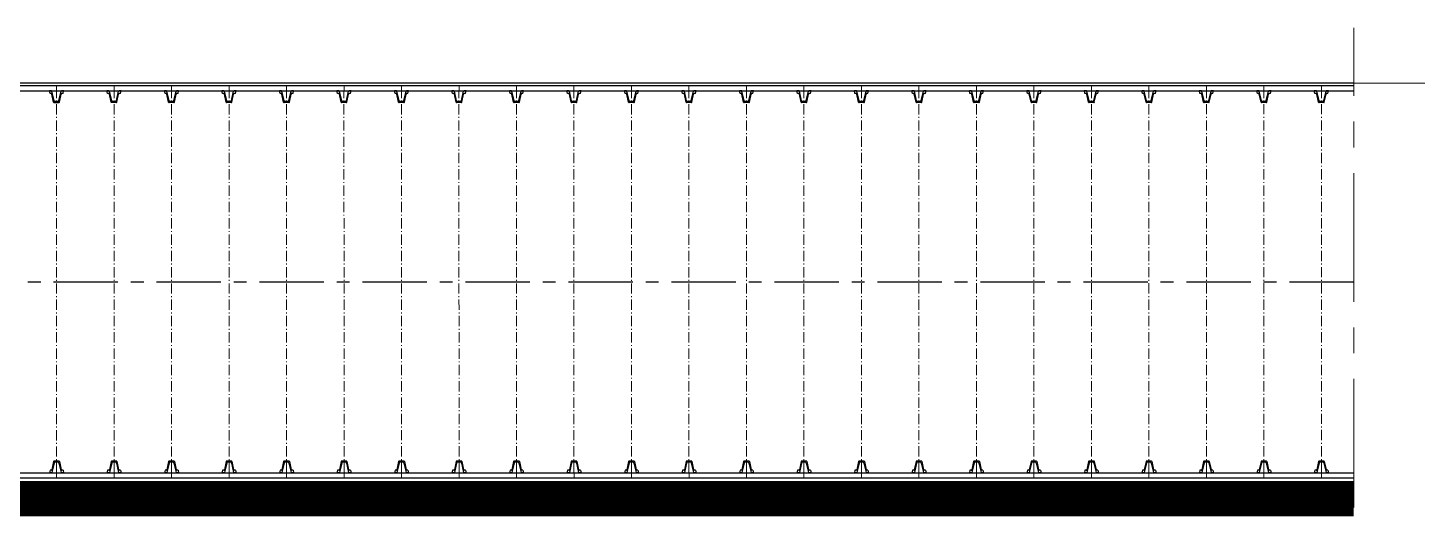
# Model space of a CAD drawing. Header units: millimetres. Extents: x 1757 to 4342, y -1901 to 53.
# Drawn here: x 2470.5 to 2632.4, y -1485.8 to -1428.9 of the extents above; entities that cross this region are included whole.
import ezdxf

# ---------------------------------------------------------------- set-up
doc = ezdxf.new("R2010")
doc.units = ezdxf.units.MM
doc.header["$LTSCALE"] = 0.1
for name, pattern in [('ACAD_ISO10W100', [18, 12, -3, 0, -3]), ('CENTERX2', [4, 2.5, -0.5, 0.5, -0.5]), ('осевая', [2, 1.25, -0.25, 0.25, -0.25])]:
    doc.linetypes.add(name, pattern=pattern)

msp = doc.modelspace()

# ---------------------------------------------------------------- linework, layer by layer
at = {"color": 7, "linetype": 'CENTERX2', "lineweight": 0, "ltscale": 60}
msp.add_line((2625.029, -1484.793), (2625.029, -1428.851), dxfattribs=at)
for p, q in [((2625.029, -1435.307), (1865.548, -1435.307)), ((2625.029, -1435.307), (1865.548, -1435.307)), ((2625.029, -1435.633), (1877.604, -1435.633)), ((2625.029, -1436.233), (1877.604, -1436.233)), ((2473.278, -1436.212), (2473.046, -1436.212)), ((2473.122, -1436.532), (2473.047, -1436.212)), ((2473.277, -1436.532), (2473.122, -1436.532)), ((2473.541, -1437.534), (2473.336, -1436.579)), ((2473.603, -1437.367), (2473.337, -1436.258)), ((2474.152, -1437.582), (2473.599, -1437.582)), ((2474.042, -1437.452), (2473.71, -1437.452)), ((2474.149, -1437.367), (2474.415, -1436.258)), ((2474.211, -1437.534), (2474.416, -1436.579)), ((2474.706, -1436.212), (2474.473, -1436.212)), ((2474.631, -1436.532), (2474.474, -1436.532)), ((2474.631, -1436.532), (2474.705, -1436.212)), ((2479.978, -1436.211), (2479.746, -1436.211)), ((2479.821, -1436.531), (2479.747, -1436.211)), ((2479.977, -1436.531), (2479.821, -1436.531)), ((2480.24, -1437.533), (2480.036, -1436.578)), ((2480.302, -1437.366), (2480.037, -1436.257)), ((2480.852, -1437.581), (2480.299, -1437.581)), ((2480.742, -1437.451), (2480.409, -1437.451)), ((2480.849, -1437.366), (2481.114, -1436.257)), ((2480.911, -1437.533), (2481.115, -1436.578)), ((2481.405, -1436.211), (2481.173, -1436.211)), ((2481.331, -1436.531), (2481.174, -1436.531)), ((2481.331, -1436.531), (2481.405, -1436.211)), ((2486.678, -1436.211), (2486.445, -1436.211)), ((2486.521, -1436.531), (2486.447, -1436.211)), ((2486.677, -1436.531), (2486.521, -1436.531)), ((2486.94, -1437.533), (2486.735, -1436.578)), ((2487.002, -1437.366), (2486.736, -1436.257)), ((2487.552, -1437.581), (2486.999, -1437.581)), ((2487.441, -1437.451), (2487.109, -1437.451)), ((2487.548, -1437.366), (2487.814, -1436.257)), ((2487.61, -1437.533), (2487.815, -1436.578)), ((2488.105, -1436.211), (2487.872, -1436.211)), ((2488.03, -1436.531), (2487.874, -1436.531)), ((2488.03, -1436.531), (2488.105, -1436.211)), ((2493.378, -1436.211), (2493.145, -1436.211)), ((2493.221, -1436.531), (2493.146, -1436.211)), ((2493.376, -1436.531), (2493.221, -1436.531)), ((2493.64, -1437.533), (2493.435, -1436.578)), ((2493.702, -1437.366), (2493.436, -1436.257)), ((2494.251, -1437.581), (2493.698, -1437.581)), ((2494.141, -1437.451), (2493.809, -1437.451)), ((2494.248, -1437.366), (2494.514, -1436.257)), ((2494.31, -1437.533), (2494.515, -1436.578)), ((2494.805, -1436.211), (2494.572, -1436.211)), ((2494.73, -1436.531), (2494.573, -1436.531)), ((2494.73, -1436.531), (2494.804, -1436.211)), ((2500.077, -1436.21), (2499.845, -1436.21)), ((2499.92, -1436.53), (2499.846, -1436.21)), ((2500.076, -1436.53), (2499.92, -1436.53)), ((2500.339, -1437.532), (2500.135, -1436.577)), ((2500.401, -1437.366), (2500.136, -1436.256)), ((2500.951, -1437.58), (2500.398, -1437.58)), ((2500.841, -1437.45), (2500.508, -1437.45)), ((2500.948, -1437.366), (2501.213, -1436.256)), ((2501.01, -1437.532), (2501.214, -1436.577)), ((2501.504, -1436.21), (2501.272, -1436.21)), ((2501.43, -1436.53), (2501.273, -1436.53)), ((2501.43, -1436.53), (2501.504, -1436.21)), ((2506.777, -1436.21), (2506.544, -1436.21)), ((2506.62, -1436.53), (2506.546, -1436.21)), ((2506.776, -1436.53), (2506.62, -1436.53)), ((2507.039, -1437.532), (2506.834, -1436.577)), ((2507.101, -1437.366), (2506.835, -1436.256)), ((2507.651, -1437.58), (2507.098, -1437.58)), ((2507.54, -1437.45), (2507.208, -1437.45)), ((2507.647, -1437.366), (2507.913, -1436.256)), ((2507.709, -1437.532), (2507.914, -1436.577)), ((2508.204, -1436.21), (2507.971, -1436.21)), ((2508.129, -1436.53), (2507.973, -1436.53)), ((2508.129, -1436.53), (2508.204, -1436.21)), ((2513.477, -1436.21), (2513.244, -1436.21)), ((2513.32, -1436.53), (2513.245, -1436.21)), ((2513.475, -1436.53), (2513.32, -1436.53)), ((2513.739, -1437.532), (2513.534, -1436.577)), ((2513.801, -1437.366), (2513.535, -1436.256)), ((2514.35, -1437.58), (2513.797, -1437.58)), ((2514.24, -1437.45), (2513.908, -1437.45)), ((2514.347, -1437.366), (2514.613, -1436.256)), ((2514.409, -1437.532), (2514.614, -1436.577)), ((2514.904, -1436.21), (2514.671, -1436.21)), ((2514.829, -1436.53), (2514.672, -1436.53)), ((2514.829, -1436.53), (2514.903, -1436.21)), ((2520.176, -1436.21), (2519.944, -1436.21)), ((2520.019, -1436.53), (2519.945, -1436.21)), ((2520.175, -1436.53), (2520.019, -1436.53)), ((2520.438, -1437.532), (2520.234, -1436.577)), ((2520.5, -1437.366), (2520.235, -1436.256)), ((2521.05, -1437.58), (2520.497, -1437.58)), ((2520.94, -1437.45), (2520.607, -1437.45)), ((2521.047, -1437.366), (2521.313, -1436.256)), ((2521.109, -1437.532), (2521.313, -1436.577)), ((2521.604, -1436.21), (2521.371, -1436.21)), ((2521.529, -1436.53), (2521.372, -1436.53)), ((2521.529, -1436.53), (2521.603, -1436.21)), ((2526.876, -1436.209), (2526.643, -1436.209)), ((2526.719, -1436.529), (2526.645, -1436.209)), ((2526.875, -1436.529), (2526.719, -1436.529)), ((2527.138, -1437.532), (2526.933, -1436.577)), ((2527.2, -1437.365), (2526.934, -1436.255)), ((2527.75, -1437.579), (2527.197, -1437.579)), ((2527.639, -1437.449), (2527.307, -1437.449)), ((2527.746, -1437.365), (2528.012, -1436.255)), ((2527.808, -1437.532), (2528.013, -1436.577)), ((2528.303, -1436.209), (2528.071, -1436.209)), ((2528.228, -1436.529), (2528.072, -1436.529)), ((2528.228, -1436.529), (2528.303, -1436.209)), ((2533.576, -1436.209), (2533.343, -1436.209)), ((2533.419, -1436.529), (2533.345, -1436.209)), ((2533.574, -1436.529), (2533.419, -1436.529)), ((2533.838, -1437.532), (2533.633, -1436.577)), ((2533.9, -1437.365), (2533.634, -1436.255)), ((2534.449, -1437.579), (2533.896, -1437.579)), ((2534.339, -1437.449), (2534.007, -1437.449)), ((2534.446, -1437.365), (2534.712, -1436.255)), ((2534.508, -1437.532), (2534.713, -1436.577)), ((2535.003, -1436.209), (2534.77, -1436.209)), ((2534.928, -1436.529), (2534.771, -1436.529)), ((2534.928, -1436.529), (2535.002, -1436.209)), ((2540.275, -1436.209), (2540.043, -1436.209)), ((2540.118, -1436.529), (2540.044, -1436.209)), ((2540.274, -1436.529), (2540.118, -1436.529)), ((2540.537, -1437.532), (2540.333, -1436.577)), ((2540.599, -1437.365), (2540.334, -1436.255)), ((2541.149, -1437.579), (2540.596, -1437.579)), ((2541.039, -1437.449), (2540.706, -1437.449)), ((2541.146, -1437.365), (2541.412, -1436.255)), ((2541.208, -1437.532), (2541.412, -1436.577)), ((2541.703, -1436.209), (2541.47, -1436.209)), ((2541.628, -1436.529), (2541.471, -1436.529)), ((2541.628, -1436.529), (2541.702, -1436.209)), ((2546.975, -1436.208), (2546.742, -1436.208)), ((2546.818, -1436.528), (2546.744, -1436.208)), ((2546.974, -1436.528), (2546.818, -1436.528)), ((2547.237, -1437.531), (2547.032, -1436.576)), ((2547.299, -1437.364), (2547.033, -1436.254)), ((2547.849, -1437.578), (2547.296, -1437.578)), ((2547.739, -1437.448), (2547.406, -1437.448)), ((2547.845, -1437.364), (2548.111, -1436.254)), ((2547.907, -1437.531), (2548.112, -1436.576)), ((2548.402, -1436.208), (2548.17, -1436.208)), ((2548.327, -1436.528), (2548.171, -1436.528)), ((2548.327, -1436.528), (2548.402, -1436.208)), ((2553.675, -1436.208), (2553.442, -1436.208)), ((2553.518, -1436.528), (2553.444, -1436.208)), ((2553.673, -1436.528), (2553.518, -1436.528)), ((2553.937, -1437.531), (2553.732, -1436.576)), ((2553.999, -1437.364), (2553.733, -1436.254)), ((2554.548, -1437.578), (2553.995, -1437.578)), ((2554.438, -1437.448), (2554.106, -1437.448)), ((2554.545, -1437.364), (2554.811, -1436.254)), ((2554.607, -1437.531), (2554.812, -1436.576)), ((2555.102, -1436.208), (2554.869, -1436.208)), ((2555.027, -1436.528), (2554.87, -1436.528)), ((2555.027, -1436.528), (2555.101, -1436.208)), ((2560.374, -1436.208), (2560.142, -1436.208)), ((2560.217, -1436.528), (2560.143, -1436.208)), ((2560.373, -1436.528), (2560.217, -1436.528)), ((2560.637, -1437.531), (2560.432, -1436.576)), ((2560.698, -1437.364), (2560.433, -1436.254)), ((2561.248, -1437.578), (2560.695, -1437.578)), ((2561.138, -1437.448), (2560.805, -1437.448)), ((2561.245, -1437.364), (2561.511, -1436.254)), ((2561.307, -1437.531), (2561.511, -1436.576)), ((2561.802, -1436.208), (2561.569, -1436.208)), ((2561.727, -1436.528), (2561.57, -1436.528)), ((2561.727, -1436.528), (2561.801, -1436.208)), ((2567.074, -1436.207), (2566.841, -1436.207)), ((2566.917, -1436.527), (2566.843, -1436.207)), ((2567.073, -1436.527), (2566.917, -1436.527)), ((2567.398, -1437.363), (2567.132, -1436.254)), ((2567.336, -1437.53), (2567.132, -1436.575)), ((2567.948, -1437.577), (2567.395, -1437.577)), ((2567.838, -1437.447), (2567.505, -1437.447)), ((2567.945, -1437.363), (2568.21, -1436.254)), ((2568.006, -1437.53), (2568.211, -1436.575)), ((2568.501, -1436.207), (2568.269, -1436.207)), ((2568.426, -1436.527), (2568.27, -1436.527)), ((2568.426, -1436.527), (2568.501, -1436.207)), ((2573.774, -1436.207), (2573.541, -1436.207)), ((2573.617, -1436.527), (2573.543, -1436.207)), ((2573.773, -1436.527), (2573.617, -1436.527)), ((2574.036, -1437.53), (2573.831, -1436.575)), ((2574.098, -1437.363), (2573.832, -1436.254)), ((2574.648, -1437.577), (2574.095, -1437.577)), ((2574.537, -1437.447), (2574.205, -1437.447)), ((2574.644, -1437.363), (2574.91, -1436.254)), ((2574.706, -1437.53), (2574.911, -1436.575)), ((2575.201, -1436.207), (2574.968, -1436.207)), ((2575.126, -1436.527), (2574.969, -1436.527)), ((2575.126, -1436.527), (2575.201, -1436.207)), ((2580.473, -1436.207), (2580.241, -1436.207)), ((2580.316, -1436.527), (2580.242, -1436.207)), ((2580.472, -1436.527), (2580.316, -1436.527)), ((2580.736, -1437.53), (2580.531, -1436.575)), ((2580.798, -1437.363), (2580.532, -1436.254)), ((2581.347, -1437.577), (2580.794, -1437.577)), ((2581.237, -1437.447), (2580.904, -1437.447)), ((2581.344, -1437.363), (2581.61, -1436.254)), ((2581.406, -1437.53), (2581.611, -1436.575)), ((2581.901, -1436.207), (2581.668, -1436.207)), ((2581.826, -1436.527), (2581.669, -1436.527)), ((2581.826, -1436.527), (2581.9, -1436.207)), ((2587.173, -1436.207), (2586.94, -1436.207)), ((2587.016, -1436.527), (2586.942, -1436.207)), ((2587.172, -1436.527), (2587.016, -1436.527)), ((2587.497, -1437.362), (2587.231, -1436.253)), ((2587.435, -1437.529), (2587.231, -1436.574)), ((2588.047, -1437.577), (2587.494, -1437.577)), ((2587.937, -1437.447), (2587.604, -1437.447)), ((2588.044, -1437.362), (2588.309, -1436.253)), ((2588.106, -1437.529), (2588.31, -1436.574)), ((2588.6, -1436.207), (2588.368, -1436.207)), ((2588.525, -1436.527), (2588.369, -1436.527)), ((2588.525, -1436.527), (2588.6, -1436.207)), ((2593.873, -1436.207), (2593.64, -1436.207)), ((2593.716, -1436.527), (2593.642, -1436.207)), ((2593.872, -1436.527), (2593.716, -1436.527)), ((2594.135, -1437.529), (2593.93, -1436.574)), ((2594.197, -1437.362), (2593.931, -1436.253)), ((2594.747, -1437.577), (2594.194, -1437.577)), ((2594.636, -1437.447), (2594.304, -1437.447)), ((2594.743, -1437.362), (2595.009, -1436.253)), ((2594.805, -1437.529), (2595.01, -1436.574)), ((2595.3, -1436.207), (2595.067, -1436.207)), ((2595.225, -1436.527), (2595.069, -1436.527)), ((2595.225, -1436.527), (2595.3, -1436.207)), ((2600.572, -1436.207), (2600.34, -1436.207)), ((2600.415, -1436.527), (2600.341, -1436.207)), ((2600.571, -1436.527), (2600.415, -1436.527)), ((2600.835, -1437.529), (2600.63, -1436.574)), ((2600.897, -1437.362), (2600.631, -1436.253)), ((2601.446, -1437.577), (2600.893, -1437.577)), ((2601.336, -1437.447), (2601.004, -1437.447)), ((2601.443, -1437.362), (2601.709, -1436.253)), ((2601.505, -1437.529), (2601.71, -1436.574)), ((2602, -1436.207), (2601.767, -1436.207)), ((2601.925, -1436.527), (2601.768, -1436.527)), ((2601.925, -1436.527), (2601.999, -1436.207)), ((2607.272, -1436.206), (2607.039, -1436.206)), ((2607.115, -1436.526), (2607.041, -1436.206)), ((2607.271, -1436.526), (2607.115, -1436.526)), ((2607.596, -1437.361), (2607.33, -1436.252)), ((2607.534, -1437.528), (2607.33, -1436.573)), ((2608.146, -1437.576), (2607.593, -1437.576)), ((2608.036, -1437.446), (2607.703, -1437.446)), ((2608.143, -1437.361), (2608.408, -1436.252)), ((2608.205, -1437.528), (2608.409, -1436.573)), ((2608.699, -1436.206), (2608.467, -1436.206)), ((2608.624, -1436.526), (2608.468, -1436.526)), ((2608.624, -1436.526), (2608.699, -1436.206)), ((2613.972, -1436.206), (2613.739, -1436.206)), ((2613.815, -1436.526), (2613.741, -1436.206)), ((2613.971, -1436.526), (2613.815, -1436.526)), ((2614.234, -1437.528), (2614.029, -1436.573)), ((2614.296, -1437.361), (2614.03, -1436.252)), ((2614.846, -1437.576), (2614.293, -1437.576)), ((2614.735, -1437.446), (2614.403, -1437.446)), ((2614.842, -1437.361), (2615.108, -1436.252)), ((2614.904, -1437.528), (2615.109, -1436.573)), ((2615.399, -1436.206), (2615.166, -1436.206)), ((2615.324, -1436.526), (2615.168, -1436.526)), ((2615.324, -1436.526), (2615.399, -1436.206)), ((2620.671, -1436.206), (2620.439, -1436.206)), ((2620.515, -1436.526), (2620.44, -1436.206)), ((2620.67, -1436.526), (2620.515, -1436.526)), ((2620.934, -1437.528), (2620.729, -1436.573)), ((2620.996, -1437.361), (2620.73, -1436.252)), ((2621.545, -1437.576), (2620.992, -1437.576)), ((2621.435, -1437.446), (2621.103, -1437.446)), ((2621.542, -1437.361), (2621.808, -1436.252)), ((2621.604, -1437.528), (2621.809, -1436.573)), ((2622.099, -1436.206), (2621.866, -1436.206)), ((2622.024, -1436.526), (2621.867, -1436.526)), ((2622.024, -1436.526), (2622.098, -1436.206)), ((2473.541, -1479.427), (2473.336, -1480.382)), ((2473.603, -1479.594), (2473.337, -1480.703)), ((2474.152, -1479.38), (2473.599, -1479.38)), ((2474.042, -1479.51), (2473.71, -1479.51)), ((2474.149, -1479.594), (2474.415, -1480.703)), ((2474.211, -1479.427), (2474.416, -1480.382)), ((2480.24, -1479.426), (2480.036, -1480.381)), ((2480.302, -1479.593), (2480.037, -1480.703)), ((2480.852, -1479.379), (2480.299, -1479.379)), ((2480.742, -1479.509), (2480.409, -1479.509)), ((2480.849, -1479.593), (2481.114, -1480.703)), ((2480.911, -1479.426), (2481.115, -1480.381)), ((2486.94, -1479.426), (2486.735, -1480.381)), ((2487.002, -1479.593), (2486.736, -1480.703)), ((2487.552, -1479.379), (2486.999, -1479.379)), ((2487.441, -1479.509), (2487.109, -1479.509)), ((2487.548, -1479.593), (2487.814, -1480.703)), ((2487.61, -1479.426), (2487.815, -1480.381)), ((2493.64, -1479.426), (2493.435, -1480.381)), ((2493.702, -1479.593), (2493.436, -1480.703)), ((2494.251, -1479.379), (2493.698, -1479.379)), ((2494.141, -1479.509), (2493.809, -1479.509)), ((2494.248, -1479.593), (2494.514, -1480.703)), ((2494.31, -1479.426), (2494.515, -1480.381)), ((2500.339, -1479.425), (2500.135, -1480.38)), ((2500.401, -1479.592), (2500.136, -1480.702)), ((2500.951, -1479.378), (2500.398, -1479.378)), ((2500.841, -1479.508), (2500.508, -1479.508)), ((2500.948, -1479.592), (2501.213, -1480.702)), ((2501.01, -1479.425), (2501.214, -1480.38)), ((2507.039, -1479.425), (2506.834, -1480.38)), ((2507.101, -1479.592), (2506.835, -1480.702)), ((2507.651, -1479.378), (2507.098, -1479.378)), ((2507.54, -1479.508), (2507.208, -1479.508)), ((2507.647, -1479.592), (2507.913, -1480.702)), ((2507.709, -1479.425), (2507.914, -1480.38)), ((2513.739, -1479.425), (2513.534, -1480.38)), ((2513.801, -1479.592), (2513.535, -1480.702)), ((2514.35, -1479.378), (2513.797, -1479.378)), ((2514.24, -1479.508), (2513.908, -1479.508)), ((2514.347, -1479.592), (2514.613, -1480.702)), ((2514.409, -1479.425), (2514.614, -1480.38)), ((2520.438, -1479.425), (2520.234, -1480.38)), ((2520.5, -1479.592), (2520.235, -1480.702)), ((2521.05, -1479.378), (2520.497, -1479.378)), ((2520.94, -1479.508), (2520.607, -1479.508)), ((2521.047, -1479.592), (2521.313, -1480.702)), ((2521.109, -1479.425), (2521.313, -1480.38)), ((2527.138, -1479.425), (2526.933, -1480.38)), ((2527.2, -1479.591), (2526.934, -1480.701)), ((2527.75, -1479.377), (2527.197, -1479.377)), ((2527.639, -1479.507), (2527.307, -1479.507)), ((2527.746, -1479.591), (2528.012, -1480.701)), ((2527.808, -1479.425), (2528.013, -1480.38)), ((2533.838, -1479.425), (2533.633, -1480.38)), ((2533.9, -1479.591), (2533.634, -1480.701)), ((2534.449, -1479.377), (2533.896, -1479.377)), ((2534.339, -1479.507), (2534.007, -1479.507)), ((2534.446, -1479.591), (2534.712, -1480.701)), ((2534.508, -1479.425), (2534.713, -1480.38)), ((2540.537, -1479.425), (2540.333, -1480.38)), ((2540.599, -1479.591), (2540.334, -1480.701)), ((2541.149, -1479.377), (2540.596, -1479.377)), ((2541.039, -1479.507), (2540.706, -1479.507)), ((2541.146, -1479.591), (2541.412, -1480.701)), ((2541.208, -1479.425), (2541.412, -1480.38)), ((2547.237, -1479.424), (2547.032, -1480.379)), ((2547.299, -1479.591), (2547.033, -1480.7)), ((2547.849, -1479.376), (2547.296, -1479.376)), ((2547.739, -1479.506), (2547.406, -1479.506)), ((2547.845, -1479.591), (2548.111, -1480.7)), ((2547.907, -1479.424), (2548.112, -1480.379)), ((2553.937, -1479.424), (2553.732, -1480.379)), ((2553.999, -1479.591), (2553.733, -1480.7)), ((2554.548, -1479.376), (2553.995, -1479.376)), ((2554.438, -1479.506), (2554.106, -1479.506)), ((2554.545, -1479.591), (2554.811, -1480.7)), ((2554.607, -1479.424), (2554.812, -1480.379)), ((2560.637, -1479.424), (2560.432, -1480.379)), ((2560.698, -1479.591), (2560.433, -1480.7)), ((2561.248, -1479.376), (2560.695, -1479.376)), ((2561.138, -1479.506), (2560.805, -1479.506)), ((2561.245, -1479.591), (2561.511, -1480.7)), ((2561.307, -1479.424), (2561.511, -1480.379)), ((2567.336, -1479.423), (2567.132, -1480.378)), ((2567.398, -1479.59), (2567.132, -1480.699)), ((2567.948, -1479.375), (2567.395, -1479.375)), ((2567.838, -1479.505), (2567.505, -1479.505)), ((2567.945, -1479.59), (2568.21, -1480.699)), ((2568.006, -1479.423), (2568.211, -1480.378)), ((2574.036, -1479.423), (2573.831, -1480.378)), ((2574.098, -1479.59), (2573.832, -1480.699)), ((2574.648, -1479.375), (2574.095, -1479.375)), ((2574.537, -1479.505), (2574.205, -1479.505)), ((2574.644, -1479.59), (2574.91, -1480.699)), ((2574.706, -1479.423), (2574.911, -1480.378)), ((2580.736, -1479.423), (2580.531, -1480.378)), ((2580.798, -1479.59), (2580.532, -1480.699)), ((2581.347, -1479.375), (2580.794, -1479.375)), ((2581.237, -1479.505), (2580.904, -1479.505)), ((2581.344, -1479.59), (2581.61, -1480.699)), ((2581.406, -1479.423), (2581.611, -1480.378)), ((2587.435, -1479.422), (2587.231, -1480.377)), ((2587.497, -1479.589), (2587.231, -1480.699)), ((2588.047, -1479.375), (2587.494, -1479.375)), ((2587.937, -1479.505), (2587.604, -1479.505)), ((2588.044, -1479.589), (2588.309, -1480.699)), ((2588.106, -1479.422), (2588.31, -1480.377)), ((2594.135, -1479.422), (2593.93, -1480.377)), ((2594.197, -1479.589), (2593.931, -1480.699)), ((2594.747, -1479.375), (2594.194, -1479.375)), ((2594.636, -1479.505), (2594.304, -1479.505)), ((2594.743, -1479.589), (2595.009, -1480.699)), ((2594.805, -1479.422), (2595.01, -1480.377)), ((2600.835, -1479.422), (2600.63, -1480.377)), ((2600.897, -1479.589), (2600.631, -1480.699)), ((2601.446, -1479.375), (2600.893, -1479.375)), ((2601.336, -1479.505), (2601.004, -1479.505)), ((2601.443, -1479.589), (2601.709, -1480.699)), ((2601.505, -1479.422), (2601.71, -1480.377)), ((2607.534, -1479.421), (2607.33, -1480.376)), ((2607.596, -1479.588), (2607.33, -1480.698)), ((2608.146, -1479.374), (2607.593, -1479.374)), ((2608.036, -1479.504), (2607.703, -1479.504)), ((2608.143, -1479.588), (2608.408, -1480.698)), ((2608.205, -1479.421), (2608.409, -1480.376)), ((2614.234, -1479.421), (2614.029, -1480.376)), ((2614.296, -1479.588), (2614.03, -1480.698)), ((2614.846, -1479.374), (2614.293, -1479.374)), ((2614.735, -1479.504), (2614.403, -1479.504)), ((2614.842, -1479.588), (2615.108, -1480.698)), ((2614.904, -1479.421), (2615.109, -1480.376)), ((2620.934, -1479.421), (2620.729, -1480.376)), ((2620.996, -1479.588), (2620.73, -1480.698)), ((2621.545, -1479.374), (2620.992, -1479.374)), ((2621.435, -1479.504), (2621.103, -1479.504)), ((2621.542, -1479.588), (2621.808, -1480.698)), ((2621.604, -1479.421), (2621.809, -1480.376)), ((2625.029, -1480.771), (1877.606, -1480.771)), ((2625.029, -1481.371), (1877.606, -1481.371)), ((2473.278, -1480.749), (2473.046, -1480.749)), ((2473.122, -1480.43), (2473.047, -1480.749)), ((2473.277, -1480.43), (2473.122, -1480.43)), ((2474.706, -1480.749), (2474.473, -1480.749)), ((2474.631, -1480.43), (2474.474, -1480.43)), ((2474.631, -1480.43), (2474.705, -1480.749)), ((2479.978, -1480.749), (2479.746, -1480.749)), ((2479.821, -1480.429), (2479.747, -1480.749)), ((2479.977, -1480.429), (2479.821, -1480.429)), ((2481.405, -1480.749), (2481.173, -1480.749)), ((2481.331, -1480.429), (2481.174, -1480.429)), ((2481.331, -1480.429), (2481.405, -1480.749)), ((2486.678, -1480.749), (2486.445, -1480.749)), ((2486.521, -1480.429), (2486.447, -1480.749)), ((2486.677, -1480.429), (2486.521, -1480.429)), ((2488.105, -1480.749), (2487.872, -1480.749)), ((2488.03, -1480.429), (2487.874, -1480.429)), ((2488.03, -1480.429), (2488.105, -1480.749)), ((2493.378, -1480.749), (2493.145, -1480.749)), ((2493.221, -1480.429), (2493.146, -1480.749)), ((2493.376, -1480.429), (2493.221, -1480.429)), ((2494.805, -1480.749), (2494.572, -1480.749)), ((2494.73, -1480.429), (2494.573, -1480.429)), ((2494.73, -1480.429), (2494.804, -1480.749)), ((2500.077, -1480.748), (2499.845, -1480.748)), ((2499.92, -1480.428), (2499.846, -1480.748)), ((2500.076, -1480.428), (2499.92, -1480.428)), ((2501.504, -1480.748), (2501.272, -1480.748)), ((2501.43, -1480.428), (2501.273, -1480.428)), ((2501.43, -1480.428), (2501.504, -1480.748)), ((2506.777, -1480.748), (2506.544, -1480.748)), ((2506.62, -1480.428), (2506.546, -1480.748)), ((2506.776, -1480.428), (2506.62, -1480.428)), ((2508.204, -1480.748), (2507.971, -1480.748)), ((2508.129, -1480.428), (2507.973, -1480.428)), ((2508.129, -1480.428), (2508.204, -1480.748)), ((2513.477, -1480.748), (2513.244, -1480.748)), ((2513.32, -1480.428), (2513.245, -1480.748)), ((2513.475, -1480.428), (2513.32, -1480.428)), ((2514.904, -1480.748), (2514.671, -1480.748)), ((2514.829, -1480.428), (2514.672, -1480.428)), ((2514.829, -1480.428), (2514.903, -1480.748)), ((2520.176, -1480.748), (2519.944, -1480.748)), ((2520.019, -1480.428), (2519.945, -1480.748)), ((2520.175, -1480.428), (2520.019, -1480.428)), ((2521.604, -1480.748), (2521.371, -1480.748)), ((2521.529, -1480.428), (2521.372, -1480.428)), ((2521.529, -1480.428), (2521.603, -1480.748)), ((2526.876, -1480.747), (2526.643, -1480.747)), ((2526.719, -1480.427), (2526.645, -1480.747)), ((2526.875, -1480.427), (2526.719, -1480.427)), ((2528.303, -1480.747), (2528.071, -1480.747)), ((2528.228, -1480.427), (2528.072, -1480.427)), ((2528.228, -1480.427), (2528.303, -1480.747)), ((2533.576, -1480.747), (2533.343, -1480.747)), ((2533.419, -1480.427), (2533.345, -1480.747)), ((2533.574, -1480.427), (2533.419, -1480.427)), ((2535.003, -1480.747), (2534.77, -1480.747)), ((2534.928, -1480.427), (2534.771, -1480.427)), ((2534.928, -1480.427), (2535.002, -1480.747)), ((2540.275, -1480.747), (2540.043, -1480.747)), ((2540.118, -1480.427), (2540.044, -1480.747)), ((2540.274, -1480.427), (2540.118, -1480.427)), ((2541.703, -1480.747), (2541.47, -1480.747)), ((2541.628, -1480.427), (2541.471, -1480.427)), ((2541.628, -1480.427), (2541.702, -1480.747)), ((2546.975, -1480.746), (2546.742, -1480.746)), ((2546.818, -1480.426), (2546.744, -1480.746)), ((2546.974, -1480.426), (2546.818, -1480.426)), ((2548.402, -1480.746), (2548.17, -1480.746)), ((2548.327, -1480.426), (2548.171, -1480.426)), ((2548.327, -1480.426), (2548.402, -1480.746)), ((2553.675, -1480.746), (2553.442, -1480.746)), ((2553.518, -1480.426), (2553.444, -1480.746)), ((2553.673, -1480.426), (2553.518, -1480.426)), ((2555.102, -1480.746), (2554.869, -1480.746)), ((2555.027, -1480.426), (2554.87, -1480.426)), ((2555.027, -1480.426), (2555.101, -1480.746)), ((2560.374, -1480.746), (2560.142, -1480.746)), ((2560.217, -1480.426), (2560.143, -1480.746)), ((2560.373, -1480.426), (2560.217, -1480.426)), ((2561.802, -1480.746), (2561.569, -1480.746)), ((2561.727, -1480.426), (2561.57, -1480.426)), ((2561.727, -1480.426), (2561.801, -1480.746)), ((2567.074, -1480.745), (2566.841, -1480.745)), ((2566.917, -1480.425), (2566.843, -1480.745)), ((2567.073, -1480.425), (2566.917, -1480.425)), ((2568.501, -1480.745), (2568.269, -1480.745)), ((2568.426, -1480.425), (2568.27, -1480.425)), ((2568.426, -1480.425), (2568.501, -1480.745)), ((2573.774, -1480.745), (2573.541, -1480.745)), ((2573.617, -1480.425), (2573.543, -1480.745)), ((2573.773, -1480.425), (2573.617, -1480.425)), ((2575.201, -1480.745), (2574.968, -1480.745)), ((2575.126, -1480.425), (2574.969, -1480.425)), ((2575.126, -1480.425), (2575.201, -1480.745)), ((2580.473, -1480.745), (2580.241, -1480.745)), ((2580.316, -1480.425), (2580.242, -1480.745)), ((2580.472, -1480.425), (2580.316, -1480.425)), ((2581.901, -1480.745), (2581.668, -1480.745)), ((2581.826, -1480.425), (2581.669, -1480.425)), ((2581.826, -1480.425), (2581.9, -1480.745)), ((2587.173, -1480.745), (2586.94, -1480.745)), ((2587.016, -1480.425), (2586.942, -1480.745)), ((2587.172, -1480.425), (2587.016, -1480.425)), ((2588.6, -1480.745), (2588.368, -1480.745)), ((2588.525, -1480.425), (2588.369, -1480.425)), ((2588.525, -1480.425), (2588.6, -1480.745)), ((2593.873, -1480.745), (2593.64, -1480.745)), ((2593.716, -1480.425), (2593.642, -1480.745)), ((2593.872, -1480.425), (2593.716, -1480.425)), ((2595.3, -1480.745), (2595.067, -1480.745)), ((2595.225, -1480.425), (2595.069, -1480.425)), ((2595.225, -1480.425), (2595.3, -1480.745)), ((2600.572, -1480.745), (2600.34, -1480.745)), ((2600.415, -1480.425), (2600.341, -1480.745)), ((2600.571, -1480.425), (2600.415, -1480.425)), ((2602, -1480.745), (2601.767, -1480.745)), ((2601.925, -1480.425), (2601.768, -1480.425)), ((2601.925, -1480.425), (2601.999, -1480.745)), ((2607.272, -1480.744), (2607.039, -1480.744)), ((2607.115, -1480.424), (2607.041, -1480.744)), ((2607.271, -1480.424), (2607.115, -1480.424)), ((2608.699, -1480.744), (2608.467, -1480.744)), ((2608.624, -1480.424), (2608.468, -1480.424)), ((2608.624, -1480.424), (2608.699, -1480.744)), ((2613.972, -1480.744), (2613.739, -1480.744)), ((2613.815, -1480.424), (2613.741, -1480.744)), ((2613.971, -1480.424), (2613.815, -1480.424)), ((2615.399, -1480.744), (2615.166, -1480.744)), ((2615.324, -1480.424), (2615.168, -1480.424)), ((2615.324, -1480.424), (2615.399, -1480.744)), ((2620.671, -1480.744), (2620.439, -1480.744)), ((2620.515, -1480.424), (2620.44, -1480.744)), ((2620.67, -1480.424), (2620.515, -1480.424)), ((2622.099, -1480.744), (2621.866, -1480.744)), ((2622.024, -1480.424), (2621.867, -1480.424)), ((2622.024, -1480.424), (2622.098, -1480.744)), ((2625.029, -1481.793), (1865.548, -1481.793))]:
    msp.add_line(p, q)
at = {"linetype": 'ACAD_ISO10W100', "lineweight": 15, "ltscale": 50}
for p, q in [((2473.876, -1436.212), (2473.876, -1435.612)), ((2480.575, -1436.211), (2480.575, -1435.611)), ((2487.275, -1435.285), (2487.275, -1435.281)), ((2487.275, -1436.211), (2487.275, -1435.611)), ((2493.975, -1436.211), (2493.975, -1435.611)), ((2500.675, -1436.21), (2500.675, -1435.61)), ((2507.374, -1435.284), (2507.374, -1435.28)), ((2507.374, -1436.21), (2507.374, -1435.61)), ((2514.074, -1436.21), (2514.074, -1435.61)), ((2520.774, -1436.21), (2520.774, -1435.61)), ((2527.473, -1436.209), (2527.473, -1435.609)), ((2534.173, -1435.283), (2534.173, -1435.279)), ((2534.173, -1436.209), (2534.173, -1435.609)), ((2540.873, -1436.209), (2540.873, -1435.609)), ((2547.572, -1436.208), (2547.572, -1435.608)), ((2554.272, -1435.283), (2554.272, -1435.278)), ((2554.272, -1436.208), (2554.272, -1435.608)), ((2560.972, -1436.208), (2560.972, -1435.608)), ((2567.671, -1436.207), (2567.671, -1435.608)), ((2574.371, -1435.282), (2574.371, -1435.278)), ((2574.371, -1436.207), (2574.371, -1435.608)), ((2581.071, -1436.207), (2581.071, -1435.608)), ((2587.77, -1436.207), (2587.77, -1435.607)), ((2594.47, -1435.281), (2594.47, -1435.277)), ((2594.47, -1436.207), (2594.47, -1435.607)), ((2601.17, -1436.207), (2601.17, -1435.607)), ((2607.869, -1436.206), (2607.869, -1435.606)), ((2614.569, -1435.28), (2614.569, -1435.276)), ((2614.569, -1436.206), (2614.569, -1435.606)), ((2621.269, -1436.206), (2621.269, -1435.606))]:
    msp.add_line(p, q, dxfattribs=at)
at = {"color": 7, "linetype": 'ACAD_ISO10W100', "lineweight": 0}
for p, q in [((2473.876, -1480.747), (2473.874, -1436.209)), ((2480.576, -1480.746), (2480.574, -1436.208)), ((2487.275, -1480.746), (2487.273, -1436.208)), ((2493.975, -1480.746), (2493.973, -1436.208)), ((2500.675, -1480.745), (2500.673, -1436.207)), ((2507.374, -1480.745), (2507.372, -1436.207)), ((2514.074, -1480.745), (2514.072, -1436.207)), ((2520.774, -1480.745), (2520.772, -1436.207)), ((2527.473, -1480.745), (2527.471, -1436.207)), ((2534.173, -1480.745), (2534.171, -1436.207)), ((2540.873, -1480.745), (2540.871, -1436.207)), ((2547.572, -1480.744), (2547.571, -1436.206)), ((2554.272, -1480.744), (2554.27, -1436.206)), ((2560.972, -1480.744), (2560.97, -1436.206)), ((2567.671, -1480.743), (2567.67, -1436.205)), ((2574.371, -1480.743), (2574.369, -1436.205)), ((2581.071, -1480.743), (2581.069, -1436.205)), ((2587.77, -1480.742), (2587.769, -1436.204)), ((2594.47, -1480.742), (2594.468, -1436.204)), ((2601.17, -1480.742), (2601.168, -1436.204)), ((2607.869, -1480.741), (2607.868, -1436.203)), ((2614.569, -1480.741), (2614.567, -1436.203)), ((2621.269, -1480.741), (2621.267, -1436.203))]:
    msp.add_line(p, q, dxfattribs=at)
at = {"color": 7, "linetype": 'осевая', "ltscale": 60}
msp.add_line((2625.029, -1458.499), (1865.548, -1458.499), dxfattribs=at)
at = {"color": 7, "lineweight": 15}
for p, q in [((2473.878, -1481.349), (2473.878, -1480.749)), ((2480.577, -1481.349), (2480.577, -1480.749)), ((2487.277, -1481.349), (2487.277, -1480.749)), ((2493.977, -1481.349), (2493.977, -1480.749)), ((2500.676, -1481.348), (2500.676, -1480.748)), ((2507.376, -1481.348), (2507.376, -1480.748)), ((2514.076, -1481.348), (2514.076, -1480.748)), ((2520.775, -1481.348), (2520.775, -1480.748)), ((2527.475, -1481.347), (2527.475, -1480.747)), ((2534.175, -1481.347), (2534.175, -1480.747)), ((2540.874, -1481.347), (2540.874, -1480.747)), ((2547.574, -1481.346), (2547.574, -1480.746)), ((2554.274, -1481.346), (2554.274, -1480.746)), ((2560.973, -1481.346), (2560.973, -1480.746)), ((2567.673, -1481.345), (2567.673, -1480.745)), ((2574.373, -1481.345), (2574.373, -1480.745)), ((2581.073, -1481.345), (2581.073, -1480.745)), ((2587.772, -1481.345), (2587.772, -1480.745)), ((2594.472, -1481.345), (2594.472, -1480.745)), ((2601.172, -1481.345), (2601.172, -1480.745)), ((2607.871, -1481.344), (2607.871, -1480.744)), ((2614.571, -1481.344), (2614.571, -1480.744)), ((2621.271, -1481.344), (2621.271, -1480.744))]:
    msp.add_line(p, q, dxfattribs=at)
at = {"color": 253, "linetype": 'ByBlock', "lineweight": 15, "const_width": 4}
msp.add_lwpolyline([(1915.548, -1433.307), (1863.548, -1433.307), (1863.548, -1483.793), (2625.029, -1483.793)], dxfattribs=at)
at = {"color": 7, "linetype": 'ByBlock', "lineweight": 15}
for points in [[(1915.548, -1435.307), (1865.548, -1435.307), (1865.548, -1481.793), (2625.029, -1481.793)], [(1915.548, -1435.307), (2843.098, -1435.307)]]:
    msp.add_lwpolyline(points, dxfattribs=at)
for centre, radius, start, end in [((2473.277, -1436.592), 0.06, 12.09476, 90), ((2473.278, -1436.272), 0.06, 13.46952, 90), ((2473.599, -1437.522), 0.06, 192.09476, 270), ((2473.71, -1437.342), 0.11, 193.46952, 270), ((2474.042, -1437.342), 0.11, 270, 346.53048), ((2474.152, -1437.522), 0.06, 270, 347.90524), ((2474.473, -1436.272), 0.06, 90, 166.53048), ((2474.474, -1436.592), 0.06, 90, 167.90524), ((2479.977, -1436.591), 0.06, 12.09476, 90), ((2479.978, -1436.271), 0.06, 13.46952, 90), ((2480.299, -1437.521), 0.06, 192.09476, 270), ((2480.409, -1437.341), 0.11, 193.46952, 270), ((2480.742, -1437.341), 0.11, 270, 346.53048), ((2480.852, -1437.521), 0.06, 270, 347.90524), ((2481.173, -1436.271), 0.06, 90, 166.53048), ((2481.174, -1436.591), 0.06, 90, 167.90524), ((2486.677, -1436.591), 0.06, 12.09476, 90), ((2486.678, -1436.271), 0.06, 13.46952, 90), ((2486.999, -1437.521), 0.06, 192.09476, 270), ((2487.109, -1437.341), 0.11, 193.46952, 270), ((2487.441, -1437.341), 0.11, 270, 346.53048), ((2487.552, -1437.521), 0.06, 270, 347.90524), ((2487.872, -1436.271), 0.06, 90, 166.53048), ((2487.874, -1436.591), 0.06, 90, 167.90524), ((2493.376, -1436.591), 0.06, 12.09476, 90), ((2493.378, -1436.271), 0.06, 13.46952, 90), ((2493.698, -1437.521), 0.06, 192.09476, 270), ((2493.809, -1437.341), 0.11, 193.46952, 270), ((2494.141, -1437.341), 0.11, 270, 346.53048), ((2494.251, -1437.521), 0.06, 270, 347.90524), ((2494.572, -1436.271), 0.06, 90, 166.53048), ((2494.573, -1436.591), 0.06, 90, 167.90524), ((2500.076, -1436.59), 0.06, 12.09476, 90), ((2500.077, -1436.27), 0.06, 13.46952, 90), ((2500.398, -1437.52), 0.06, 192.09476, 270), ((2500.508, -1437.34), 0.11, 193.46952, 270), ((2500.841, -1437.34), 0.11, 270, 346.53048), ((2500.951, -1437.52), 0.06, 270, 347.90524), ((2501.272, -1436.27), 0.06, 90, 166.53048), ((2501.273, -1436.59), 0.06, 90, 167.90524), ((2506.776, -1436.59), 0.06, 12.09476, 90), ((2506.777, -1436.27), 0.06, 13.46952, 90), ((2507.098, -1437.52), 0.06, 192.09476, 270), ((2507.208, -1437.34), 0.11, 193.46952, 270), ((2507.54, -1437.34), 0.11, 270, 346.53048), ((2507.651, -1437.52), 0.06, 270, 347.90524), ((2507.971, -1436.27), 0.06, 90, 166.53048), ((2507.973, -1436.59), 0.06, 90, 167.90524), ((2513.475, -1436.59), 0.06, 12.09476, 90), ((2513.477, -1436.27), 0.06, 13.46952, 90), ((2513.797, -1437.52), 0.06, 192.09476, 270), ((2513.908, -1437.34), 0.11, 193.46952, 270), ((2514.24, -1437.34), 0.11, 270, 346.53048), ((2514.35, -1437.52), 0.06, 270, 347.90524), ((2514.671, -1436.27), 0.06, 90, 166.53048), ((2514.672, -1436.59), 0.06, 90, 167.90524), ((2520.175, -1436.59), 0.06, 12.09476, 90), ((2520.176, -1436.27), 0.06, 13.46952, 90), ((2520.497, -1437.52), 0.06, 192.09476, 270), ((2520.607, -1437.34), 0.11, 193.46952, 270), ((2520.94, -1437.34), 0.11, 270, 346.53048), ((2521.05, -1437.52), 0.06, 270, 347.90524), ((2521.371, -1436.27), 0.06, 90, 166.53048), ((2521.372, -1436.59), 0.06, 90, 167.90524), ((2526.875, -1436.589), 0.06, 12.09476, 90), ((2526.876, -1436.269), 0.06, 13.46952, 90), ((2527.197, -1437.519), 0.06, 192.09476, 270), ((2527.307, -1437.339), 0.11, 193.46952, 270), ((2527.639, -1437.339), 0.11, 270, 346.53048), ((2527.75, -1437.519), 0.06, 270, 347.90524), ((2528.071, -1436.269), 0.06, 90, 166.53048), ((2528.072, -1436.589), 0.06, 90, 167.90524), ((2533.574, -1436.589), 0.06, 12.09476, 90), ((2533.576, -1436.269), 0.06, 13.46952, 90), ((2533.896, -1437.519), 0.06, 192.09476, 270), ((2534.007, -1437.339), 0.11, 193.46952, 270), ((2534.339, -1437.339), 0.11, 270, 346.53048), ((2534.449, -1437.519), 0.06, 270, 347.90524), ((2534.77, -1436.269), 0.06, 90, 166.53048), ((2534.771, -1436.589), 0.06, 90, 167.90524), ((2540.274, -1436.589), 0.06, 12.09476, 90), ((2540.275, -1436.269), 0.06, 13.46952, 90), ((2540.596, -1437.519), 0.06, 192.09476, 270), ((2540.706, -1437.339), 0.11, 193.46952, 270), ((2541.039, -1437.339), 0.11, 270, 346.53048), ((2541.149, -1437.519), 0.06, 270, 347.90524), ((2541.47, -1436.269), 0.06, 90, 166.53048), ((2541.471, -1436.589), 0.06, 90, 167.90524), ((2546.974, -1436.588), 0.06, 12.09476, 90), ((2546.975, -1436.268), 0.06, 13.46952, 90), ((2547.296, -1437.518), 0.06, 192.09476, 270), ((2547.406, -1437.338), 0.11, 193.46952, 270), ((2547.739, -1437.338), 0.11, 270, 346.53048), ((2547.849, -1437.518), 0.06, 270, 347.90524), ((2548.17, -1436.268), 0.06, 90, 166.53048), ((2548.171, -1436.588), 0.06, 90, 167.90524), ((2553.673, -1436.588), 0.06, 12.09476, 90), ((2553.675, -1436.268), 0.06, 13.46952, 90), ((2553.995, -1437.518), 0.06, 192.09476, 270), ((2554.106, -1437.338), 0.11, 193.46952, 270), ((2554.438, -1437.338), 0.11, 270, 346.53048), ((2554.548, -1437.518), 0.06, 270, 347.90524), ((2554.869, -1436.268), 0.06, 90, 166.53048), ((2554.87, -1436.588), 0.06, 90, 167.90524), ((2560.373, -1436.588), 0.06, 12.09476, 90), ((2560.374, -1436.268), 0.06, 13.46952, 90), ((2560.695, -1437.518), 0.06, 192.09476, 270), ((2560.805, -1437.338), 0.11, 193.46952, 270), ((2561.138, -1437.338), 0.11, 270, 346.53048), ((2561.248, -1437.518), 0.06, 270, 347.90524), ((2561.569, -1436.268), 0.06, 90, 166.53048), ((2561.57, -1436.588), 0.06, 90, 167.90524), ((2567.073, -1436.587), 0.06, 12.09476, 90), ((2567.074, -1436.267), 0.06, 13.46952, 90), ((2567.395, -1437.517), 0.06, 192.09476, 270), ((2567.505, -1437.337), 0.11, 193.46952, 270), ((2567.838, -1437.337), 0.11, 270, 346.53048), ((2567.948, -1437.517), 0.06, 270, 347.90524), ((2568.269, -1436.267), 0.06, 90, 166.53048), ((2568.27, -1436.587), 0.06, 90, 167.90524), ((2573.773, -1436.587), 0.06, 12.09476, 90), ((2573.774, -1436.267), 0.06, 13.46952, 90), ((2574.095, -1437.517), 0.06, 192.09476, 270), ((2574.205, -1437.337), 0.11, 193.46952, 270), ((2574.537, -1437.337), 0.11, 270, 346.53048), ((2574.648, -1437.517), 0.06, 270, 347.90524), ((2574.968, -1436.267), 0.06, 90, 166.53048), ((2574.969, -1436.587), 0.06, 90, 167.90524), ((2580.472, -1436.587), 0.06, 12.09476, 90), ((2580.473, -1436.267), 0.06, 13.46952, 90), ((2580.794, -1437.517), 0.06, 192.09476, 270), ((2580.904, -1437.337), 0.11, 193.46952, 270), ((2581.237, -1437.337), 0.11, 270, 346.53048), ((2581.347, -1437.517), 0.06, 270, 347.90524), ((2581.668, -1436.267), 0.06, 90, 166.53048), ((2581.669, -1436.587), 0.06, 90, 167.90524), ((2587.172, -1436.587), 0.06, 12.09476, 90), ((2587.173, -1436.267), 0.06, 13.46952, 90), ((2587.494, -1437.517), 0.06, 192.09476, 270), ((2587.604, -1437.337), 0.11, 193.46952, 270), ((2587.937, -1437.337), 0.11, 270, 346.53048), ((2588.047, -1437.517), 0.06, 270, 347.90524), ((2588.368, -1436.267), 0.06, 90, 166.53048), ((2588.369, -1436.587), 0.06, 90, 167.90524), ((2593.872, -1436.587), 0.06, 12.09476, 90), ((2593.873, -1436.267), 0.06, 13.46952, 90), ((2594.194, -1437.517), 0.06, 192.09476, 270), ((2594.304, -1437.337), 0.11, 193.46952, 270), ((2594.636, -1437.337), 0.11, 270, 346.53048), ((2594.747, -1437.517), 0.06, 270, 347.90524), ((2595.067, -1436.267), 0.06, 90, 166.53048), ((2595.069, -1436.587), 0.06, 90, 167.90524), ((2600.571, -1436.587), 0.06, 12.09476, 90), ((2600.572, -1436.267), 0.06, 13.46952, 90), ((2600.893, -1437.517), 0.06, 192.09476, 270), ((2601.004, -1437.337), 0.11, 193.46952, 270), ((2601.336, -1437.337), 0.11, 270, 346.53048), ((2601.446, -1437.517), 0.06, 270, 347.90524), ((2601.767, -1436.267), 0.06, 90, 166.53048), ((2601.768, -1436.587), 0.06, 90, 167.90524), ((2607.271, -1436.586), 0.06, 12.09476, 90), ((2607.272, -1436.266), 0.06, 13.46952, 90), ((2607.593, -1437.516), 0.06, 192.09476, 270), ((2607.703, -1437.336), 0.11, 193.46952, 270), ((2608.036, -1437.336), 0.11, 270, 346.53048), ((2608.146, -1437.516), 0.06, 270, 347.90524), ((2608.467, -1436.266), 0.06, 90, 166.53048), ((2608.468, -1436.586), 0.06, 90, 167.90524), ((2613.971, -1436.586), 0.06, 12.09476, 90), ((2613.972, -1436.266), 0.06, 13.46952, 90), ((2614.293, -1437.516), 0.06, 192.09476, 270), ((2614.403, -1437.336), 0.11, 193.46952, 270), ((2614.735, -1437.336), 0.11, 270, 346.53048), ((2614.846, -1437.516), 0.06, 270, 347.90524), ((2615.166, -1436.266), 0.06, 90, 166.53048), ((2615.168, -1436.586), 0.06, 90, 167.90524), ((2620.67, -1436.586), 0.06, 12.09476, 90), ((2620.671, -1436.266), 0.06, 13.46952, 90), ((2620.992, -1437.516), 0.06, 192.09476, 270), ((2621.103, -1437.336), 0.11, 193.46952, 270), ((2621.435, -1437.336), 0.11, 270, 346.53048), ((2621.545, -1437.516), 0.06, 270, 347.90524), ((2621.866, -1436.266), 0.06, 90, 166.53048), ((2621.867, -1436.586), 0.06, 90, 167.90524), ((2473.599, -1479.44), 0.06, 90, 167.90524), ((2473.71, -1479.62), 0.11, 90, 166.53048), ((2474.042, -1479.62), 0.11, 13.46952, 90), ((2474.152, -1479.44), 0.06, 12.09476, 90), ((2480.299, -1479.439), 0.06, 90, 167.90524), ((2480.409, -1479.619), 0.11, 90, 166.53048), ((2480.742, -1479.619), 0.11, 13.46952, 90), ((2480.852, -1479.439), 0.06, 12.09476, 90), ((2486.999, -1479.439), 0.06, 90, 167.90524), ((2487.109, -1479.619), 0.11, 90, 166.53048), ((2487.441, -1479.619), 0.11, 13.46952, 90), ((2487.552, -1479.439), 0.06, 12.09476, 90), ((2493.698, -1479.439), 0.06, 90, 167.90524), ((2493.809, -1479.619), 0.11, 90, 166.53048), ((2494.141, -1479.619), 0.11, 13.46952, 90), ((2494.251, -1479.439), 0.06, 12.09476, 90), ((2500.398, -1479.438), 0.06, 90, 167.90524), ((2500.508, -1479.618), 0.11, 90, 166.53048), ((2500.841, -1479.618), 0.11, 13.46952, 90), ((2500.951, -1479.438), 0.06, 12.09476, 90), ((2507.098, -1479.438), 0.06, 90, 167.90524), ((2507.208, -1479.618), 0.11, 90, 166.53048), ((2507.54, -1479.618), 0.11, 13.46952, 90), ((2507.651, -1479.438), 0.06, 12.09476, 90), ((2513.797, -1479.438), 0.06, 90, 167.90524), ((2513.908, -1479.618), 0.11, 90, 166.53048), ((2514.24, -1479.618), 0.11, 13.46952, 90), ((2514.35, -1479.438), 0.06, 12.09476, 90), ((2520.497, -1479.438), 0.06, 90, 167.90524), ((2520.607, -1479.618), 0.11, 90, 166.53048), ((2520.94, -1479.618), 0.11, 13.46952, 90), ((2521.05, -1479.438), 0.06, 12.09476, 90), ((2527.197, -1479.437), 0.06, 90, 167.90524), ((2527.307, -1479.617), 0.11, 90, 166.53048), ((2527.639, -1479.617), 0.11, 13.46952, 90), ((2527.75, -1479.437), 0.06, 12.09476, 90), ((2533.896, -1479.437), 0.06, 90, 167.90524), ((2534.007, -1479.617), 0.11, 90, 166.53048), ((2534.339, -1479.617), 0.11, 13.46952, 90), ((2534.449, -1479.437), 0.06, 12.09476, 90), ((2540.596, -1479.437), 0.06, 90, 167.90524), ((2540.706, -1479.617), 0.11, 90, 166.53048), ((2541.039, -1479.617), 0.11, 13.46952, 90), ((2541.149, -1479.437), 0.06, 12.09476, 90), ((2547.296, -1479.436), 0.06, 90, 167.90524), ((2547.406, -1479.616), 0.11, 90, 166.53048), ((2547.739, -1479.616), 0.11, 13.46952, 90), ((2547.849, -1479.436), 0.06, 12.09476, 90), ((2553.995, -1479.436), 0.06, 90, 167.90524), ((2554.106, -1479.616), 0.11, 90, 166.53048), ((2554.438, -1479.616), 0.11, 13.46952, 90), ((2554.548, -1479.436), 0.06, 12.09476, 90), ((2560.695, -1479.436), 0.06, 90, 167.90524), ((2560.805, -1479.616), 0.11, 90, 166.53048), ((2561.138, -1479.616), 0.11, 13.46952, 90), ((2561.248, -1479.436), 0.06, 12.09476, 90), ((2567.395, -1479.435), 0.06, 90, 167.90524), ((2567.505, -1479.615), 0.11, 90, 166.53048), ((2567.838, -1479.615), 0.11, 13.46952, 90), ((2567.948, -1479.435), 0.06, 12.09476, 90), ((2574.095, -1479.435), 0.06, 90, 167.90524), ((2574.205, -1479.615), 0.11, 90, 166.53048), ((2574.537, -1479.615), 0.11, 13.46952, 90), ((2574.648, -1479.435), 0.06, 12.09476, 90), ((2580.794, -1479.435), 0.06, 90, 167.90524), ((2580.904, -1479.615), 0.11, 90, 166.53048), ((2581.237, -1479.615), 0.11, 13.46952, 90), ((2581.347, -1479.435), 0.06, 12.09476, 90), ((2587.494, -1479.435), 0.06, 90, 167.90524), ((2587.604, -1479.615), 0.11, 90, 166.53048), ((2587.937, -1479.615), 0.11, 13.46952, 90), ((2588.047, -1479.435), 0.06, 12.09476, 90), ((2594.194, -1479.435), 0.06, 90, 167.90524), ((2594.304, -1479.615), 0.11, 90, 166.53048), ((2594.636, -1479.615), 0.11, 13.46952, 90), ((2594.747, -1479.435), 0.06, 12.09476, 90), ((2600.893, -1479.435), 0.06, 90, 167.90524), ((2601.004, -1479.615), 0.11, 90, 166.53048), ((2601.336, -1479.615), 0.11, 13.46952, 90), ((2601.446, -1479.435), 0.06, 12.09476, 90), ((2607.593, -1479.434), 0.06, 90, 167.90524), ((2607.703, -1479.614), 0.11, 90, 166.53048), ((2608.036, -1479.614), 0.11, 13.46952, 90), ((2608.146, -1479.434), 0.06, 12.09476, 90), ((2614.293, -1479.434), 0.06, 90, 167.90524), ((2614.403, -1479.614), 0.11, 90, 166.53048), ((2614.735, -1479.614), 0.11, 13.46952, 90), ((2614.846, -1479.434), 0.06, 12.09476, 90), ((2620.992, -1479.434), 0.06, 90, 167.90524), ((2621.103, -1479.614), 0.11, 90, 166.53048), ((2621.435, -1479.614), 0.11, 13.46952, 90), ((2621.545, -1479.434), 0.06, 12.09476, 90), ((2473.277, -1480.37), 0.06, 270, 347.90524), ((2473.278, -1480.689), 0.06, 270, 346.53048), ((2474.473, -1480.689), 0.06, 193.46952, 270), ((2474.474, -1480.37), 0.06, 192.09476, 270), ((2479.977, -1480.369), 0.06, 270, 347.90524), ((2479.978, -1480.689), 0.06, 270, 346.53048), ((2481.173, -1480.689), 0.06, 193.46952, 270), ((2481.174, -1480.369), 0.06, 192.09476, 270), ((2486.677, -1480.369), 0.06, 270, 347.90524), ((2486.678, -1480.689), 0.06, 270, 346.53048), ((2487.872, -1480.689), 0.06, 193.46952, 270), ((2487.874, -1480.369), 0.06, 192.09476, 270), ((2493.376, -1480.369), 0.06, 270, 347.90524), ((2493.378, -1480.689), 0.06, 270, 346.53048), ((2494.572, -1480.689), 0.06, 193.46952, 270), ((2494.573, -1480.369), 0.06, 192.09476, 270), ((2500.076, -1480.368), 0.06, 270, 347.90524), ((2500.077, -1480.688), 0.06, 270, 346.53048), ((2501.272, -1480.688), 0.06, 193.46952, 270), ((2501.273, -1480.368), 0.06, 192.09476, 270), ((2506.776, -1480.368), 0.06, 270, 347.90524), ((2506.777, -1480.688), 0.06, 270, 346.53048), ((2507.971, -1480.688), 0.06, 193.46952, 270), ((2507.973, -1480.368), 0.06, 192.09476, 270), ((2513.475, -1480.368), 0.06, 270, 347.90524), ((2513.477, -1480.688), 0.06, 270, 346.53048), ((2514.671, -1480.688), 0.06, 193.46952, 270), ((2514.672, -1480.368), 0.06, 192.09476, 270), ((2520.175, -1480.368), 0.06, 270, 347.90524), ((2520.176, -1480.688), 0.06, 270, 346.53048), ((2521.372, -1480.368), 0.06, 192.09476, 270), ((2521.371, -1480.688), 0.06, 193.46952, 270), ((2526.875, -1480.367), 0.06, 270, 347.90524), ((2526.876, -1480.687), 0.06, 270, 346.53048), ((2528.071, -1480.687), 0.06, 193.46952, 270), ((2528.072, -1480.367), 0.06, 192.09476, 270), ((2533.574, -1480.367), 0.06, 270, 347.90524), ((2533.576, -1480.687), 0.06, 270, 346.53048), ((2534.77, -1480.687), 0.06, 193.46952, 270), ((2534.771, -1480.367), 0.06, 192.09476, 270), ((2540.274, -1480.367), 0.06, 270, 347.90524), ((2540.275, -1480.687), 0.06, 270, 346.53048), ((2541.471, -1480.367), 0.06, 192.09476, 270), ((2541.47, -1480.687), 0.06, 193.46952, 270), ((2546.974, -1480.366), 0.06, 270, 347.90524), ((2546.975, -1480.686), 0.06, 270, 346.53048), ((2548.17, -1480.686), 0.06, 193.46952, 270), ((2548.171, -1480.366), 0.06, 192.09476, 270), ((2553.673, -1480.366), 0.06, 270, 347.90524), ((2553.675, -1480.686), 0.06, 270, 346.53048), ((2554.869, -1480.686), 0.06, 193.46952, 270), ((2554.87, -1480.366), 0.06, 192.09476, 270), ((2560.373, -1480.366), 0.06, 270, 347.90524), ((2560.374, -1480.686), 0.06, 270, 346.53048), ((2561.57, -1480.366), 0.06, 192.09476, 270), ((2561.569, -1480.686), 0.06, 193.46952, 270), ((2567.073, -1480.365), 0.06, 270, 347.90524), ((2567.074, -1480.685), 0.06, 270, 346.53048), ((2568.269, -1480.685), 0.06, 193.46952, 270), ((2568.27, -1480.365), 0.06, 192.09476, 270), ((2573.773, -1480.365), 0.06, 270, 347.90524), ((2573.774, -1480.685), 0.06, 270, 346.53048), ((2574.968, -1480.685), 0.06, 193.46952, 270), ((2574.969, -1480.365), 0.06, 192.09476, 270), ((2580.472, -1480.365), 0.06, 270, 347.90524), ((2580.473, -1480.685), 0.06, 270, 346.53048), ((2581.668, -1480.685), 0.06, 193.46952, 270), ((2581.669, -1480.365), 0.06, 192.09476, 270), ((2587.172, -1480.365), 0.06, 270, 347.90524), ((2587.173, -1480.685), 0.06, 270, 346.53048), ((2588.368, -1480.685), 0.06, 193.46952, 270), ((2588.369, -1480.365), 0.06, 192.09476, 270), ((2593.872, -1480.365), 0.06, 270, 347.90524), ((2593.873, -1480.685), 0.06, 270, 346.53048), ((2595.067, -1480.685), 0.06, 193.46952, 270), ((2595.069, -1480.365), 0.06, 192.09476, 270), ((2600.571, -1480.365), 0.06, 270, 347.90524), ((2600.572, -1480.685), 0.06, 270, 346.53048), ((2601.767, -1480.685), 0.06, 193.46952, 270), ((2601.768, -1480.365), 0.06, 192.09476, 270), ((2607.271, -1480.364), 0.06, 270, 347.90524), ((2607.272, -1480.684), 0.06, 270, 346.53048), ((2608.467, -1480.684), 0.06, 193.46952, 270), ((2608.468, -1480.364), 0.06, 192.09476, 270), ((2613.971, -1480.364), 0.06, 270, 347.90524), ((2613.972, -1480.684), 0.06, 270, 346.53048), ((2615.166, -1480.684), 0.06, 193.46952, 270), ((2615.168, -1480.364), 0.06, 192.09476, 270), ((2620.67, -1480.364), 0.06, 270, 347.90524), ((2620.671, -1480.684), 0.06, 270, 346.53048), ((2621.866, -1480.684), 0.06, 193.46952, 270), ((2621.867, -1480.364), 0.06, 192.09476, 270)]:
    msp.add_arc(centre, radius, start, end)

doc.saveas('drawing.dxf')
